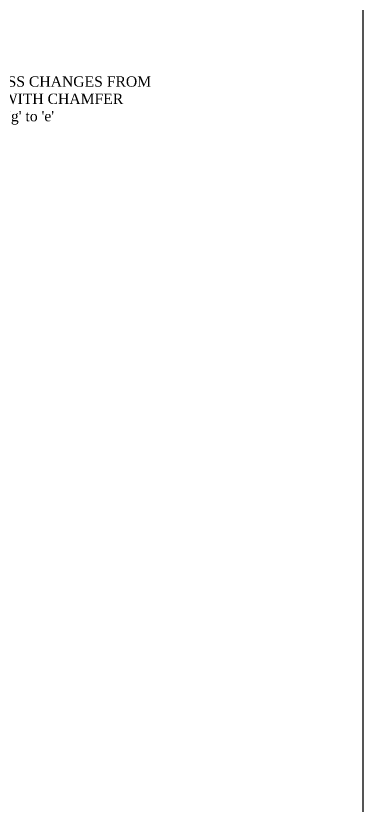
# Model space of a CAD drawing. Header units: millimetres. Extents: x -3508 to 12243, y -3609 to 4092.
# Drawn here: x 7810.1 to 8019.7, y 2692.4 to 3168.8 of the extents above; entities that cross this region are included whole.
import ezdxf

# ---------------------------------------------------------------- set-up
doc = ezdxf.new("R2010")
doc.units = ezdxf.units.MM
doc.header["$LTSCALE"] = 0.3
doc.styles.add('ROMANTIC', font='romantic.ttf')
doc.styles.add('rs', font='romans.shx')
doc.dimstyles.new('sarab', dxfattribs={"dimscale": 3, "dimtxt": 2.5, "dimasz": 2.3, "dimexe": 1, "dimexo": 1, "dimtad": 1, "dimdec": 3, "dimdsep": 46, "dimtxsty": 'rs', "dimcen": 0, "dimclrd": 1, "dimclre": 1, "dimclrt": 7, "dimadec": 3, "dimazin": 2, "dimtfac": 1, "dimtdec": 3, "dimtmove": 0, "dimatfit": 3, "dimfxl": 0, "dimarcsym": 0})

msp = doc.modelspace()

# ---------------------------------------------------------------- linework, layer by layer
msp.add_line((8019.6586, 2346.5266), (8019.6586, 4091.8082))

# ---------------------------------------------------------------- texts
at = {"color": 7, "insert": (7763.7495, 3132.2838), "char_height": 6.25, "attachment_point": 1, "style": 'ROMANTIC'}
msp.add_mtext("THICKNESS CHANGES FROM\\P25 TO 15 WITH CHAMFER\\PFROM Pt. 'g' to 'e'", dxfattribs=at)

# ---------------------------------------------------------------- leaders
at = {"annotation_type": 0, "has_hookline": 1, "hookline_direction": 0, "text_width": 125.0185}
msp.add_leader([(7736.9645, 3105.0072), (7756.4737, 3129.1588), (7762.187, 3129.1588)], dimstyle='sarab', override={"dimscale": 2.5, "dimgap": 0.625, "dimtad": 0, "dimdec": 2, "dimadec": 2, "dimtdec": 2}, dxfattribs=at)

doc.saveas('drawing.dxf')
